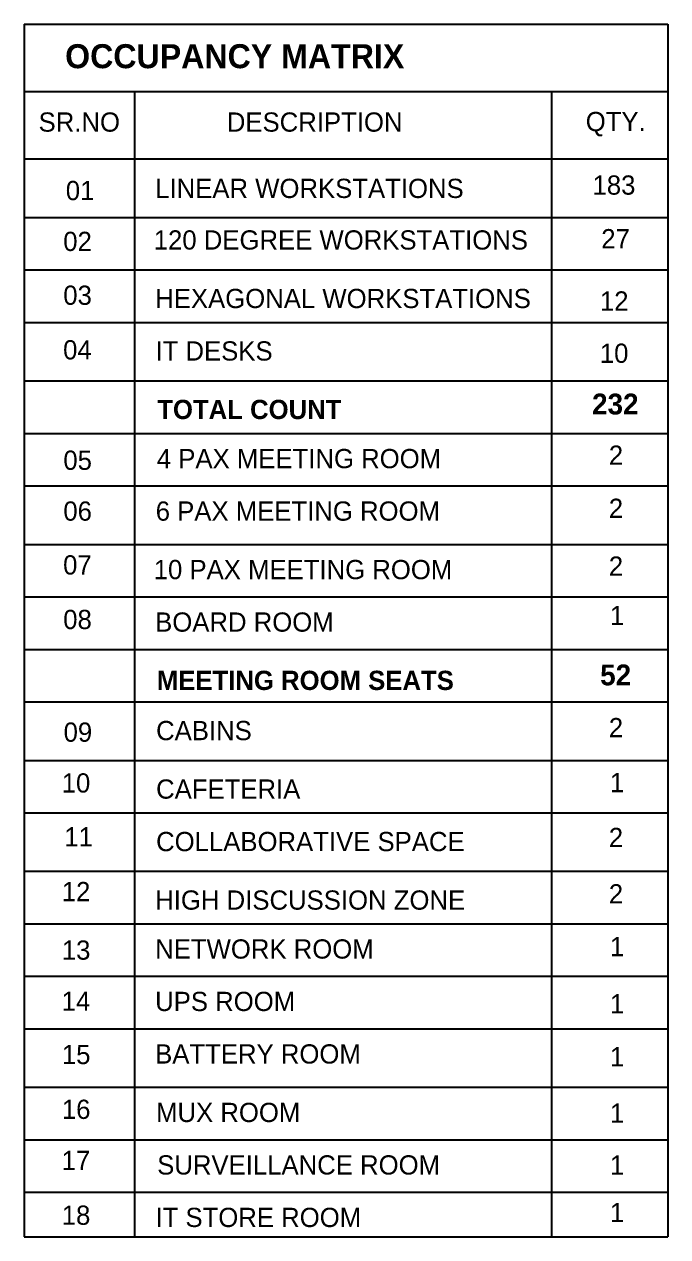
# Model space of a CAD drawing. Header units: millimetres. Extents: x 148480 to 578986, y 39883 to 155062.
# Drawn here: x 471066 to 475083, y 103437 to 111002 of the extents above; entities that cross this region are included whole.
import ezdxf

# ---------------------------------------------------------------- set-up
doc = ezdxf.new("R2010")
doc.units = ezdxf.units.MM
doc.layers.add('001-TEXT', color=250, linetype='Continuous')
doc.layers.add('DW SC', color=8, linetype='Continuous', lineweight=25)
doc.styles.add('Herbalife_Third Floor - Furniture Layout - 210201$0$CG', font='GOTHIC.TTF')
doc.styles.add('MtXpl_Century_Gothic', font='GOTHICB.TTF')

msp = doc.modelspace()

# ---------------------------------------------------------------- linework, layer by layer
at = {"layer": 'DW SC', "color": 252, "true_color": 0x939598}
for p, q in [((471066, 111002.4), (475083.3, 111002.4)), ((471066, 111002.4), (471066, 103436.9, 0)), ((475083.3, 111002.4), (475083.3, 103436.9, 0)), ((471066, 110582.1), (475083.3, 110582.1)), ((471753.5, 110582.1), (471753.5, 103436.9, 0)), ((474358.4, 110582.1), (474358.4, 103436.9, 0)), ((471066, 110161.8), (475083.3, 110161.8)), ((471066, 109796.8), (475083.3, 109796.8)), ((471066, 109469.3), (475083.3, 109469.3)), ((471066, 109141.8), (475083.3, 109141.8)), ((471066, 108776.9), (475083.3, 108776.9)), ((471066, 108449.4), (475083.3, 108449.4)), ((471066, 108121.9), (475083.3, 108121.9)), ((471066, 107756.9), (475083.3, 107756.9)), ((471066, 107429.5), (475083.3, 107429.5)), ((471066, 107102), (475083.3, 107102)), ((471066, 106774.5), (475083.3, 106774.5)), ((471066, 106409.5), (475083.3, 106409.5)), ((471066, 106082), (475083.3, 106082)), ((471066, 105717.1), (475083.3, 105717.1)), ((471066, 105389.6), (475083.3, 105389.6)), ((471066, 105062.1), (475083.3, 105062.1)), ((471066, 104734.6), (475083.3, 104734.6)), ((471066, 104369.6), (475083.3, 104369.6)), ((471066, 104042.2), (475083.3, 104042.2)), ((471066, 103714.7), (475083.3, 103714.7)), ((471066, 103436.9, 0), (475083.3, 103436.9, 0))]:
    msp.add_line(p, q, dxfattribs=at)

# ---------------------------------------------------------------- texts
at = {"layer": '001-TEXT', "color": 252, "linetype": 'Continuous', "true_color": 0x939598}
for s, height, style, p in [('OCCUPANCY MATRIX', 150, 'MtXpl_Century_Gothic', (471321.3, 110728.1)), ('QTY.', 120, 'Herbalife_Third Floor - Furniture Layout - 210201$0$CG', (474571.2, 110335.4)), ('SR.NO', 120, 'Herbalife_Third Floor - Furniture Layout - 210201$0$CG', (471155.6, 110332.2)), ('DESCRIPTION', 120, 'Herbalife_Third Floor - Furniture Layout - 210201$0$CG', (472330.7, 110332.2)), ('01', 120, 'Herbalife_Third Floor - Furniture Layout - 210201$0$CG', (471325.6, 109904.8)), ('LINEAR WORKSTATIONS', 120, 'Herbalife_Third Floor - Furniture Layout - 210201$0$CG', (471883.6, 109918.3)), ('183', 120, 'Herbalife_Third Floor - Furniture Layout - 210201$0$CG', (474613.6, 109939.1, 0)), ('02', 120, 'Herbalife_Third Floor - Furniture Layout - 210201$0$CG', (471309.6, 109587.6)), ('120 DEGREE WORKSTATIONS', 120, 'Herbalife_Third Floor - Furniture Layout - 210201$0$CG', (471874.4, 109596.5)), ('27', 120, 'Herbalife_Third Floor - Furniture Layout - 210201$0$CG', (474668.3, 109604.3, 0)), ('03', 120, 'Herbalife_Third Floor - Furniture Layout - 210201$0$CG', (471309.8, 109251.7)), ('HEXAGONAL WORKSTATIONS', 120, 'Herbalife_Third Floor - Furniture Layout - 210201$0$CG', (471883.7, 109231.4)), ('12', 120, 'Herbalife_Third Floor - Furniture Layout - 210201$0$CG', (474659.8, 109215.6, 0)), ('04', 120, 'Herbalife_Third Floor - Furniture Layout - 210201$0$CG', (471308.8, 108911.2)), ('IT DESKS', 120, 'Herbalife_Third Floor - Furniture Layout - 210201$0$CG', (471885.3, 108903.9)), ('10', 120, 'Herbalife_Third Floor - Furniture Layout - 210201$0$CG', (474659.4, 108889.7, 0)), ('TOTAL COUNT', 120, 'MtXpl_Century_Gothic', (471896.3, 108538.9)), ('232', 130, 'MtXpl_Century_Gothic', (474610.9, 108567.8, 0)), ('05', 120, 'Herbalife_Third Floor - Furniture Layout - 210201$0$CG', (471310.2, 108222)), ('4 PAX MEETING ROOM', 120, 'Herbalife_Third Floor - Furniture Layout - 210201$0$CG', (471893.9, 108232.4)), ('2', 120, 'Herbalife_Third Floor - Furniture Layout - 210201$0$CG', (474715.4, 108253.7, 0)), ('2', 120, 'Herbalife_Third Floor - Furniture Layout - 210201$0$CG', (474715.4, 107922.1, 0)), ('06', 120, 'Herbalife_Third Floor - Furniture Layout - 210201$0$CG', (471310.2, 107904.9)), ('6 PAX MEETING ROOM', 120, 'Herbalife_Third Floor - Furniture Layout - 210201$0$CG', (471886.9, 107904.9)), ('07', 120, 'Herbalife_Third Floor - Furniture Layout - 210201$0$CG', (471308.8, 107569)), ('10 PAX MEETING ROOM', 120, 'Herbalife_Third Floor - Furniture Layout - 210201$0$CG', (471874.4, 107539.9)), ('2', 120, 'Herbalife_Third Floor - Furniture Layout - 210201$0$CG', (474715.4, 107561.6, 0)), ('1', 120, 'Herbalife_Third Floor - Furniture Layout - 210201$0$CG', (474722, 107253.1, 0)), ('08', 120, 'Herbalife_Third Floor - Furniture Layout - 210201$0$CG', (471309.4, 107228.5)), ('BOARD ROOM', 120, 'Herbalife_Third Floor - Furniture Layout - 210201$0$CG', (471883.2, 107212.4)), ('52', 130, 'MtXpl_Century_Gothic', (474661.4, 106877.4, 0)), ('MEETING ROOM SEATS', 120, 'MtXpl_Century_Gothic', (471893.6, 106848.5)), ('2', 120, 'Herbalife_Third Floor - Furniture Layout - 210201$0$CG', (474715.4, 106553.8, 0)), ('09', 120, 'Herbalife_Third Floor - Furniture Layout - 210201$0$CG', (471311.8, 106525.6)), ('CABINS', 120, 'Herbalife_Third Floor - Furniture Layout - 210201$0$CG', (471889.1, 106535.3)), ('10', 120, 'Herbalife_Third Floor - Furniture Layout - 210201$0$CG', (471300, 106208.5)), ('1', 120, 'Herbalife_Third Floor - Furniture Layout - 210201$0$CG', (474722, 106210.7, 0)), ('CAFETERIA', 120, 'Herbalife_Third Floor - Furniture Layout - 210201$0$CG', (471889.1, 106170.3)), ('11', 120, 'Herbalife_Third Floor - Furniture Layout - 210201$0$CG', (471316.4, 105872.6)), ('COLLABORATIVE SPACE', 120, 'Herbalife_Third Floor - Furniture Layout - 210201$0$CG', (471889.1, 105842.8)), ('2', 120, 'Herbalife_Third Floor - Furniture Layout - 210201$0$CG', (474715.4, 105868.2, 0)), ('12', 120, 'Herbalife_Third Floor - Furniture Layout - 210201$0$CG', (471300.4, 105530.6)), ('2', 120, 'Herbalife_Third Floor - Furniture Layout - 210201$0$CG', (474715.4, 105516.5, 0)), ('HIGH DISCUSSION ZONE', 120, 'Herbalife_Third Floor - Furniture Layout - 210201$0$CG', (471883.7, 105477.8)), ('13', 120, 'Herbalife_Third Floor - Furniture Layout - 210201$0$CG', (471300.6, 105165.6)), ('NETWORK ROOM', 120, 'Herbalife_Third Floor - Furniture Layout - 210201$0$CG', (471883.5, 105172.5)), ('1', 120, 'Herbalife_Third Floor - Furniture Layout - 210201$0$CG', (474722, 105187.2, 0)), ('14', 120, 'Herbalife_Third Floor - Furniture Layout - 210201$0$CG', (471299.6, 104846.9)), ('UPS ROOM', 120, 'Herbalife_Third Floor - Furniture Layout - 210201$0$CG', (471883.2, 104845.1)), ('1', 120, 'Herbalife_Third Floor - Furniture Layout - 210201$0$CG', (474722, 104830.6, 0)), ('15', 120, 'Herbalife_Third Floor - Furniture Layout - 210201$0$CG', (471301, 104514.1)), ('BATTERY ROOM', 120, 'Herbalife_Third Floor - Furniture Layout - 210201$0$CG', (471883.2, 104517.6)), ('1', 120, 'Herbalife_Third Floor - Furniture Layout - 210201$0$CG', (474722, 104500.4, 0)), ('16', 120, 'Herbalife_Third Floor - Furniture Layout - 210201$0$CG', (471301, 104172.1)), ('MUX ROOM', 120, 'Herbalife_Third Floor - Furniture Layout - 210201$0$CG', (471889, 104152.6)), ('1', 120, 'Herbalife_Third Floor - Furniture Layout - 210201$0$CG', (474722, 104148.4, 0)), ('17', 120, 'Herbalife_Third Floor - Furniture Layout - 210201$0$CG', (471299.6, 103853.5)), ('SURVEILLANCE ROOM', 120, 'Herbalife_Third Floor - Furniture Layout - 210201$0$CG', (471896, 103825.1)), ('1', 120, 'Herbalife_Third Floor - Furniture Layout - 210201$0$CG', (474722, 103824.3, 0)), ('1', 120, 'Herbalife_Third Floor - Furniture Layout - 210201$0$CG', (474722, 103527.9, 0)), ('18', 120, 'Herbalife_Third Floor - Furniture Layout - 210201$0$CG', (471300.2, 103511.5)), ('IT STORE ROOM', 120, 'Herbalife_Third Floor - Furniture Layout - 210201$0$CG', (471885.3, 103497.6))]:
    msp.add_text(s, height=height, rotation=360, dxfattribs=dict(at, style=style)).set_placement(p)

doc.saveas('drawing.dxf')
